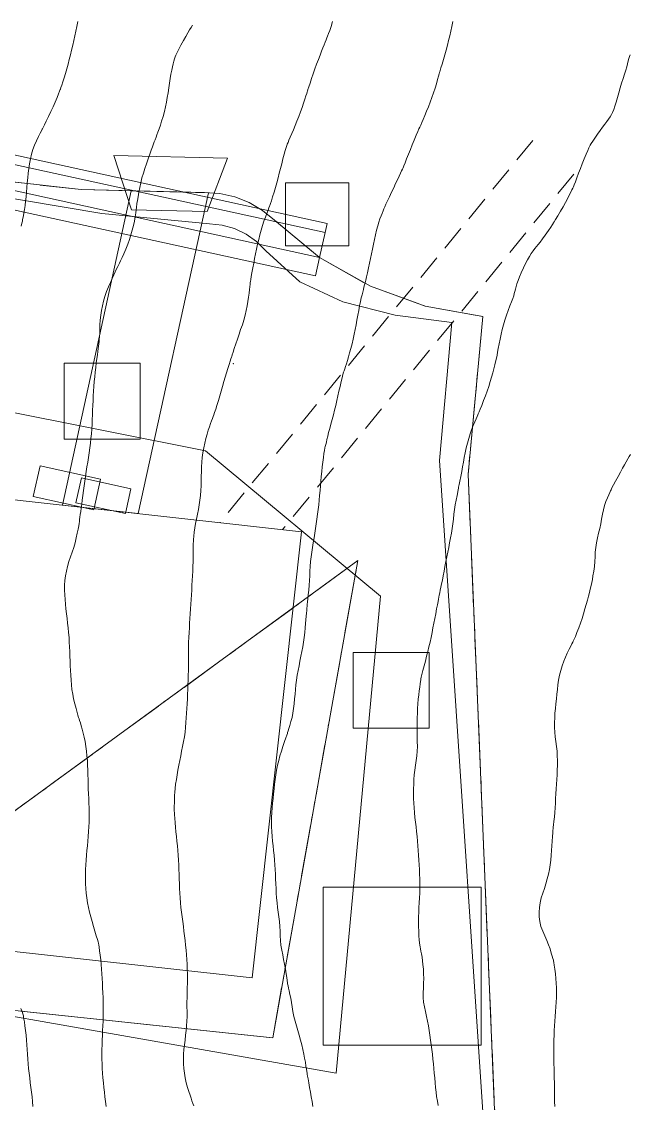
# Model space of a CAD drawing. Extents: x 1161626 to 1162014, y 499896 to 500163.
# Drawn here: x 1161714.6 to 1161810.8, y 499991.9 to 500162.8 of the extents above; entities that cross this region are included whole.
import ezdxf

# ---------------------------------------------------------------- set-up
doc = ezdxf.new("R2010")
doc.units = 0
doc.linetypes.add('DASHED', pattern=[6, 4, -2])
doc.linetypes.add('PHANTOM', pattern=[13, 8, -1, 1, -1, 1, -1])
for name, color, linetype, lineweight in [('C-BLDG-FTPR-N', 6, 'Continuous', 0), ('C-LODS', 30, 'PHANTOM', 0), ('C-PVMT', 8, 'Continuous', 0), ('C-SITE-N', 6, 'Continuous', 0), ('C-STRM-AREA', 150, 'PHANTOM', 0), ('C-SWMG', 92, 'Continuous', 0), ('C-TOPO-MAJR-E', 32, 'DASHED', 0), ('C-TOPO-SPOT', 7, 'Continuous', 0), ('C-TOPO-SURF', 253, 'Continuous', 0), ('C-UTIL', 4, 'DASHED', 0), ('L-PLNT-TREE', 90, 'Continuous', 0), ('V-PROP-BNDY', 7, 'Continuous', 0)]:
    doc.layers.add(name, color=color, linetype=linetype, lineweight=lineweight)

msp = doc.modelspace()

# ---------------------------------------------------------------- linework, layer by layer
at = {"layer": 'C-BLDG-FTPR-N'}
msp.add_lwpolyline([(1161758.84, 500082.18), (1161687.83, 500090.04), (1161680.02, 500019.54), (1161751.03, 500011.67), (1161758.84, 500082.18)], close=True, dxfattribs=at)
at = {"layer": 'C-LODS'}
msp.add_lwpolyline([(1161675.69, 500010.52), (1161754.3, 500002.22), (1161767.74, 500077.61), (1161675.69, 500010.52)], close=True, dxfattribs=at)
at = {"layer": 'C-PVMT'}
for points in [[(1161762.88, 500130.91), (1161686.63, 500147.57), (1161686.31, 500146.11), (1161762.56, 500129.44), (1161762.88, 500130.91)], [(1161761.71, 500125.53), (1161685.45, 500142.2), (1161684.81, 500139.27), (1161761.07, 500122.6), (1161761.71, 500125.53)], [(1161729.16, 500141.63), (1161747.15, 500141.19), (1161743.94, 500132.76), (1161731.95, 500133.06), (1161729.16, 500141.63)], [(1161744.12, 500135.73), (1161731.91, 500136.06), (1161721.05, 500086.36), (1161733.04, 500085.04), (1161744.12, 500135.73)], [(1161726.01, 500085.63), (1161727.07, 500090.51), (1161717.5, 500092.61), (1161716.43, 500087.72), (1161726.01, 500085.63)], [(1161731.85, 500088.96), (1161724.04, 500090.67), (1161723.18, 500086.76), (1161731, 500085.05), (1161731.85, 500088.96)]]:
    msp.add_lwpolyline(points, close=True, dxfattribs=at)
at = {"layer": 'C-SITE-N'}
for points in [[(1161782.6, 500115.26), (1161780.66, 500093.42), (1161789.44, 499961.24), (1161649.5, 499985.7), (1161689.86, 500139.84), (1161708.72, 500135.58), (1161727.27, 500132.49), (1161744.31, 500130.84), (1161746.31, 500130.64), (1161748.26, 500130.1), (1161750.09, 500129.22), (1161751.75, 500128.04), (1161753.19, 500126.58), (1161758.56, 500121.65), (1161765.38, 500118.51), (1161773.63, 500116.39), (1161782.6, 500115.26)], [(1161771.34, 500072), (1161743.67, 500094.95), (1161710.32, 500101.58), (1161688.04, 500102.12), (1161666.52, 500013.79), (1161764.32, 499996.61), (1161771.34, 500072)], [(1161675.69, 500010.52), (1161754.3, 500002.22), (1161767.74, 500077.61), (1161675.69, 500010.52)]]:
    msp.add_lwpolyline(points, close=True, dxfattribs=at)
at = {"layer": 'C-STRM-AREA'}
msp.add_lwpolyline([(1161787.51, 500116.19), (1161785.19, 500091.3), (1161790.8, 499956.42), (1161646.38, 499981.8), (1161685.45, 500142.2), (1161704.59, 500138.4), (1161723.98, 500136.25), (1161743.48, 500135.77), (1161745.92, 500135.63), (1161748.31, 500135.1), (1161750.58, 500134.2), (1161752.69, 500132.95), (1161754.57, 500131.39), (1161761.71, 500125.53), (1161769.74, 500120.97), (1161778.42, 500117.83), (1161787.51, 500116.19)], close=True, dxfattribs=at)
at = {"layer": 'C-SWMG'}
msp.add_lwpolyline([(1161762.27, 500001.04), (1161787.25, 500001.04), (1161787.25, 500026.02), (1161762.27, 500026.02), (1161762.27, 500001.04)], close=True, dxfattribs=at)
at = {"layer": 'C-TOPO-MAJR-E'}
for points in [[(1161714.52, 500130.46), (1161714.62, 500130.92), (1161714.7, 500131.25), (1161714.73, 500131.44), (1161714.79, 500131.72), (1161714.86, 500132.09), (1161714.94, 500132.56), (1161715.04, 500133.12), (1161715.13, 500133.73), (1161715.22, 500134.39), (1161715.29, 500135.09), (1161715.35, 500135.84), (1161715.42, 500136.59), (1161715.48, 500137.33), (1161715.55, 500138.08), (1161715.62, 500138.83), (1161715.71, 500139.58), (1161715.84, 500140.33), (1161715.98, 500141.08), (1161716.15, 500141.82), (1161716.37, 500142.56), (1161716.62, 500143.27), (1161716.92, 500143.97), (1161717.27, 500144.65), (1161717.53, 500145.17), (1161717.72, 500145.55), (1161717.83, 500145.77), (1161717.87, 500145.84), (1161717.99, 500146.08), (1161718.19, 500146.49), (1161718.48, 500147.06), (1161718.85, 500147.81), (1161719.21, 500148.56), (1161719.55, 500149.31), (1161719.88, 500150.06), (1161720.19, 500150.81), (1161720.43, 500151.39), (1161720.6, 500151.8), (1161720.7, 500152.05), (1161720.73, 500152.13), (1161720.81, 500152.35), (1161720.93, 500152.73), (1161721.1, 500153.25), (1161721.32, 500153.92), (1161721.53, 500154.61), (1161721.74, 500155.32), (1161721.94, 500156.05), (1161722.13, 500156.79), (1161722.31, 500157.54), (1161722.49, 500158.29), (1161722.67, 500159.04), (1161722.83, 500159.79), (1161723, 500160.54), (1161723.15, 500161.29), (1161723.31, 500162.03), (1161723.45, 500162.78)], [(1161727.98, 499991.38), (1161727.87, 499992.13), (1161727.77, 499992.88), (1161727.68, 499993.62), (1161727.59, 499994.37), (1161727.51, 499995.12), (1161727.44, 499995.87), (1161727.38, 499996.62), (1161727.34, 499997.37), (1161727.3, 499998.12), (1161727.28, 499998.86), (1161727.27, 499999.61), (1161727.28, 500000.36), (1161727.3, 500001.11), (1161727.33, 500001.86), (1161727.36, 500002.61), (1161727.4, 500003.35), (1161727.44, 500004.1), (1161727.46, 500004.85), (1161727.48, 500005.6), (1161727.49, 500006.35), (1161727.48, 500007.1), (1161727.47, 500007.85), (1161727.46, 500008.59), (1161727.43, 500009.34), (1161727.4, 500010.09), (1161727.36, 500010.84), (1161727.32, 500011.59), (1161727.27, 500012.34), (1161727.23, 500013.08), (1161727.16, 500013.82), (1161727.09, 500014.55), (1161727.01, 500015.27), (1161726.91, 500015.97), (1161726.83, 500016.51), (1161726.78, 500016.89), (1161726.76, 500017.1), (1161726.75, 500017.14), (1161726.69, 500017.36), (1161726.57, 500017.75), (1161726.4, 500018.32), (1161726.17, 500019.07), (1161725.95, 500019.82), (1161725.74, 500020.57), (1161725.53, 500021.32), (1161725.32, 500022.07), (1161725.15, 500022.82), (1161725, 500023.56), (1161724.88, 500024.31), (1161724.79, 500025.06), (1161724.72, 500025.81), (1161724.68, 500026.56), (1161724.67, 500027.31), (1161724.68, 500028.05), (1161724.71, 500028.8), (1161724.74, 500029.55), (1161724.79, 500030.3), (1161724.86, 500031.05), (1161724.92, 500031.8), (1161724.99, 500032.55), (1161725.06, 500033.29), (1161725.13, 500034.04), (1161725.18, 500034.79), (1161725.22, 500035.54), (1161725.25, 500036.29), (1161725.26, 500037.04), (1161725.27, 500037.79), (1161725.25, 500038.53), (1161725.23, 500039.28), (1161725.19, 500040.03), (1161725.16, 500040.78), (1161725.13, 500041.53), (1161725.11, 500042.28), (1161725.09, 500043.02), (1161725.07, 500043.77), (1161725.05, 500044.52), (1161725.02, 500045.27), (1161724.98, 500046.02), (1161724.92, 500046.77), (1161724.84, 500047.52), (1161724.74, 500048.26), (1161724.62, 500049.01), (1161724.48, 500049.71), (1161724.34, 500050.36), (1161724.18, 500050.96), (1161724.02, 500051.51), (1161723.88, 500051.97), (1161723.76, 500052.35), (1161723.66, 500052.63), (1161723.59, 500052.83), (1161723.49, 500053.17), (1161723.35, 500053.64), (1161723.19, 500054.25), (1161722.98, 500055), (1161722.81, 500055.75), (1161722.67, 500056.5), (1161722.55, 500057.25), (1161722.47, 500057.99), (1161722.4, 500058.74), (1161722.35, 500059.49), (1161722.31, 500060.24), (1161722.28, 500060.99), (1161722.25, 500061.74), (1161722.23, 500062.49), (1161722.2, 500063.23), (1161722.17, 500063.98), (1161722.13, 500064.73), (1161722.08, 500065.48), (1161722.01, 500066.23), (1161721.94, 500066.98), (1161721.86, 500067.72), (1161721.78, 500068.47), (1161721.69, 500069.22), (1161721.6, 500069.97), (1161721.52, 500070.72), (1161721.46, 500071.47), (1161721.4, 500072.22), (1161721.36, 500072.96), (1161721.37, 500073.71), (1161721.42, 500074.46), (1161721.53, 500075.21), (1161721.68, 500075.96), (1161721.86, 500076.71), (1161722.07, 500077.45), (1161722.31, 500078.2), (1161722.58, 500078.95), (1161722.83, 500079.7), (1161723.04, 500080.45), (1161723.23, 500081.2), (1161723.39, 500081.95), (1161723.52, 500082.58), (1161723.62, 500083.09), (1161723.68, 500083.49), (1161723.72, 500083.77), (1161723.76, 500084.1), (1161723.81, 500084.47), (1161723.87, 500084.89), (1161723.93, 500085.36), (1161724.01, 500085.9), (1161724.09, 500086.51), (1161724.17, 500087.19), (1161724.26, 500087.93), (1161724.36, 500088.68), (1161724.46, 500089.43), (1161724.56, 500090.18), (1161724.68, 500090.93), (1161724.79, 500091.68), (1161724.91, 500092.42), (1161725.03, 500093.17), (1161725.15, 500093.92), (1161725.27, 500094.67), (1161725.37, 500095.42), (1161725.46, 500096.17), (1161725.55, 500096.92), (1161725.62, 500097.66), (1161725.67, 500098.41), (1161725.72, 500099.16), (1161725.75, 500099.91), (1161725.79, 500100.66), (1161725.82, 500101.41), (1161725.85, 500102.15), (1161725.88, 500102.9), (1161725.92, 500103.65), (1161725.96, 500104.4), (1161726.01, 500105.15), (1161726.07, 500105.9), (1161726.14, 500106.65), (1161726.22, 500107.39), (1161726.31, 500108.14), (1161726.4, 500108.89), (1161726.49, 500109.56), (1161726.56, 500110.15), (1161726.63, 500110.67), (1161726.68, 500111.11), (1161726.73, 500111.51), (1161726.78, 500111.89), (1161726.83, 500112.23), (1161726.87, 500112.54), (1161726.91, 500112.96), (1161726.94, 500113.49), (1161726.96, 500114.13), (1161726.97, 500114.88), (1161727.02, 500115.63), (1161727.1, 500116.38), (1161727.21, 500117.12), (1161727.35, 500117.87), (1161727.53, 500118.62), (1161727.76, 500119.37), (1161728.03, 500120.12), (1161728.34, 500120.87), (1161728.64, 500121.56), (1161728.91, 500122.19), (1161729.17, 500122.76), (1161729.4, 500123.27), (1161729.61, 500123.72), (1161729.79, 500124.09), (1161729.94, 500124.4), (1161730.06, 500124.63), (1161730.24, 500124.99), (1161730.46, 500125.49), (1161730.74, 500126.11), (1161731.07, 500126.85), (1161731.37, 500127.6), (1161731.64, 500128.35), (1161731.88, 500129.1), (1161732.09, 500129.85), (1161732.27, 500130.57), (1161732.42, 500131.26), (1161732.54, 500131.92), (1161732.62, 500132.55), (1161732.69, 500133.05), (1161732.74, 500133.43), (1161732.77, 500133.67), (1161732.79, 500133.79), (1161732.83, 500134.06), (1161732.9, 500134.5), (1161732.99, 500135.09), (1161733.11, 500135.84), (1161733.26, 500136.59), (1161733.43, 500137.33), (1161733.62, 500138.08), (1161733.84, 500138.83), (1161734.07, 500139.58), (1161734.31, 500140.33), (1161734.57, 500141.08), (1161734.84, 500141.82), (1161735.07, 500142.47), (1161735.27, 500143.01), (1161735.43, 500143.45), (1161735.56, 500143.78), (1161735.69, 500144.13), (1161735.84, 500144.51), (1161735.99, 500144.9), (1161736.15, 500145.32), (1161736.33, 500145.82), (1161736.52, 500146.4), (1161736.73, 500147.06), (1161736.96, 500147.81), (1161737.17, 500148.56), (1161737.34, 500149.31), (1161737.5, 500150.06), (1161737.62, 500150.81), (1161737.75, 500151.55), (1161737.87, 500152.3), (1161737.98, 500153.05), (1161738.09, 500153.8), (1161738.2, 500154.48), (1161738.32, 500155.09), (1161738.43, 500155.63), (1161738.56, 500156.1), (1161738.67, 500156.52), (1161738.78, 500156.89), (1161738.89, 500157.22), (1161738.98, 500157.5), (1161739.16, 500157.89), (1161739.42, 500158.41), (1161739.76, 500159.04), (1161740.17, 500159.79), (1161740.54, 500160.44), (1161740.87, 500161.01), (1161741.15, 500161.48), (1161741.38, 500161.86), (1161741.62, 500162.24)], [(1161741.8, 499991.48), (1161741.66, 499991.85), (1161741.52, 499992.24), (1161741.38, 499992.65), (1161741.22, 499993.13), (1161741.04, 499993.71), (1161740.84, 499994.37), (1161740.63, 499995.12), (1161740.45, 499995.87), (1161740.32, 499996.62), (1161740.23, 499997.37), (1161740.19, 499998.12), (1161740.17, 499998.86), (1161740.2, 499999.61), (1161740.25, 500000.36), (1161740.34, 500001.11), (1161740.43, 500001.86), (1161740.51, 500002.61), (1161740.59, 500003.35), (1161740.66, 500004.1), (1161740.71, 500004.85), (1161740.74, 500005.6), (1161740.75, 500006.35), (1161740.73, 500007.1), (1161740.73, 500007.85), (1161740.74, 500008.59), (1161740.75, 500009.34), (1161740.78, 500010.09), (1161740.79, 500010.84), (1161740.79, 500011.59), (1161740.79, 500012.34), (1161740.77, 500013.08), (1161740.75, 500013.83), (1161740.71, 500014.58), (1161740.65, 500015.33), (1161740.58, 500016.08), (1161740.51, 500016.83), (1161740.43, 500017.58), (1161740.35, 500018.32), (1161740.26, 500019.07), (1161740.16, 500019.82), (1161740.07, 500020.57), (1161739.97, 500021.32), (1161739.86, 500022.07), (1161739.77, 500022.82), (1161739.7, 500023.56), (1161739.64, 500024.31), (1161739.6, 500025.06), (1161739.57, 500025.81), (1161739.54, 500026.56), (1161739.51, 500027.31), (1161739.5, 500028.05), (1161739.47, 500028.8), (1161739.43, 500029.55), (1161739.39, 500030.3), (1161739.33, 500031.05), (1161739.27, 500031.8), (1161739.21, 500032.55), (1161739.13, 500033.29), (1161739.05, 500034.04), (1161738.98, 500034.78), (1161738.91, 500035.5), (1161738.86, 500036.2), (1161738.81, 500036.9), (1161738.77, 500037.43), (1161738.75, 500037.8), (1161738.73, 500038.02), (1161738.73, 500038.07), (1161738.73, 500038.19), (1161738.73, 500038.37), (1161738.73, 500038.62), (1161738.73, 500038.92), (1161738.74, 500039.26), (1161738.74, 500039.64), (1161738.75, 500040.05), (1161738.76, 500040.49), (1161738.79, 500041.01), (1161738.85, 500041.6), (1161738.94, 500042.28), (1161739.06, 500043.02), (1161739.18, 500043.77), (1161739.31, 500044.52), (1161739.45, 500045.27), (1161739.59, 500046.02), (1161739.74, 500046.77), (1161739.89, 500047.52), (1161740.04, 500048.26), (1161740.2, 500049.01), (1161740.33, 500049.76), (1161740.44, 500050.51), (1161740.52, 500051.26), (1161740.57, 500052.01), (1161740.62, 500052.75), (1161740.67, 500053.5), (1161740.71, 500054.25), (1161740.75, 500055), (1161740.79, 500055.75), (1161740.82, 500056.5), (1161740.86, 500057.25), (1161740.89, 500057.99), (1161740.92, 500058.74), (1161740.94, 500059.49), (1161740.95, 500060.24), (1161740.95, 500060.99), (1161740.95, 500061.74), (1161740.96, 500062.49), (1161740.96, 500063.23), (1161740.97, 500063.98), (1161740.99, 500064.73), (1161741.02, 500065.48), (1161741.06, 500066.23), (1161741.11, 500066.98), (1161741.15, 500067.72), (1161741.21, 500068.47), (1161741.26, 500069.22), (1161741.31, 500069.97), (1161741.36, 500070.72), (1161741.41, 500071.47), (1161741.44, 500072.22), (1161741.48, 500072.96), (1161741.52, 500073.71), (1161741.56, 500074.46), (1161741.6, 500075.21), (1161741.64, 500075.96), (1161741.67, 500076.71), (1161741.69, 500077.45), (1161741.7, 500078.2), (1161741.69, 500078.95), (1161741.7, 500079.54), (1161741.7, 500079.97), (1161741.71, 500080.24), (1161741.72, 500080.36), (1161741.74, 500080.6), (1161741.78, 500080.97), (1161741.83, 500081.48), (1161741.89, 500082.12), (1161741.98, 500082.78), (1161742.09, 500083.47), (1161742.23, 500084.19), (1161742.39, 500084.94), (1161742.53, 500085.69), (1161742.65, 500086.44), (1161742.76, 500087.19), (1161742.85, 500087.93), (1161742.92, 500088.68), (1161742.96, 500089.43), (1161742.99, 500090.18), (1161743, 500090.93), (1161743.02, 500091.68), (1161743.05, 500092.42), (1161743.1, 500093.17), (1161743.16, 500093.92), (1161743.26, 500094.67), (1161743.38, 500095.42), (1161743.54, 500096.17), (1161743.73, 500096.92), (1161743.91, 500097.6), (1161744.1, 500098.22), (1161744.28, 500098.78), (1161744.46, 500099.28), (1161744.62, 500099.72), (1161744.75, 500100.09), (1161744.87, 500100.4), (1161744.96, 500100.66), (1161745.1, 500101.03), (1161745.27, 500101.53), (1161745.47, 500102.15), (1161745.71, 500102.9), (1161745.94, 500103.65), (1161746.16, 500104.4), (1161746.37, 500105.15), (1161746.57, 500105.9), (1161746.77, 500106.62), (1161746.98, 500107.31), (1161747.19, 500107.98), (1161747.4, 500108.62), (1161747.57, 500109.12), (1161747.69, 500109.5), (1161747.77, 500109.74), (1161747.8, 500109.85), (1161747.89, 500110.12), (1161748.02, 500110.55), (1161748.21, 500111.14), (1161748.46, 500111.89), (1161748.7, 500112.63), (1161748.96, 500113.38), (1161749.22, 500114.13), (1161749.49, 500114.88), (1161749.72, 500115.63), (1161749.93, 500116.38), (1161750.09, 500117.12), (1161750.23, 500117.87), (1161750.35, 500118.58), (1161750.45, 500119.24), (1161750.54, 500119.86), (1161750.61, 500120.43), (1161750.67, 500120.9), (1161750.71, 500121.28), (1161750.75, 500121.55), (1161750.77, 500121.73), (1161750.82, 500122.05), (1161750.9, 500122.51), (1161751.01, 500123.11), (1161751.14, 500123.86), (1161751.28, 500124.61), (1161751.43, 500125.36), (1161751.57, 500126.11), (1161751.72, 500126.85), (1161751.89, 500127.6), (1161752.07, 500128.35), (1161752.26, 500129.1), (1161752.47, 500129.85), (1161752.68, 500130.56), (1161752.9, 500131.24), (1161753.13, 500131.88), (1161753.36, 500132.48), (1161753.55, 500132.97), (1161753.69, 500133.34), (1161753.79, 500133.6), (1161753.84, 500133.75), (1161753.94, 500134.04), (1161754.09, 500134.49), (1161754.28, 500135.09), (1161754.52, 500135.84), (1161754.75, 500136.59), (1161754.96, 500137.33), (1161755.15, 500138.08), (1161755.33, 500138.83), (1161755.52, 500139.58), (1161755.71, 500140.33), (1161755.9, 500141.08), (1161756.11, 500141.82), (1161756.27, 500142.43), (1161756.41, 500142.9), (1161756.52, 500143.22), (1161756.59, 500143.41), (1161756.71, 500143.69), (1161756.86, 500144.06), (1161757.06, 500144.53), (1161757.29, 500145.09), (1161757.55, 500145.7), (1161757.82, 500146.36), (1161758.1, 500147.06), (1161758.41, 500147.81), (1161758.69, 500148.54), (1161758.94, 500149.23), (1161759.18, 500149.91), (1161759.38, 500150.55), (1161759.55, 500151.06), (1161759.67, 500151.44), (1161759.74, 500151.68), (1161759.78, 500151.78), (1161759.86, 500152.04), (1161760, 500152.47), (1161760.19, 500153.05), (1161760.43, 500153.8), (1161760.69, 500154.55), (1161760.95, 500155.3), (1161761.23, 500156.05), (1161761.51, 500156.79), (1161761.77, 500157.47), (1161762.01, 500158.09), (1161762.22, 500158.63), (1161762.41, 500159.11), (1161762.58, 500159.53), (1161762.73, 500159.9), (1161762.86, 500160.23), (1161762.97, 500160.5), (1161763.12, 500160.89), (1161763.3, 500161.4), (1161763.51, 500162.03), (1161763.76, 500162.78)], [(1161760.64, 499991.38), (1161760.51, 499992.13), (1161760.38, 499992.88), (1161760.24, 499993.62), (1161760.11, 499994.37), (1161759.98, 499995.12), (1161759.88, 499995.72), (1161759.8, 499996.17), (1161759.75, 499996.47), (1161759.73, 499996.63), (1161759.69, 499996.89), (1161759.63, 499997.27), (1161759.55, 499997.75), (1161759.45, 499998.35), (1161759.34, 499998.98), (1161759.21, 499999.65), (1161759.06, 500000.36), (1161758.89, 500001.11), (1161758.7, 500001.86), (1161758.49, 500002.61), (1161758.27, 500003.35), (1161758.03, 500004.1), (1161757.82, 500004.85), (1161757.64, 500005.6), (1161757.49, 500006.35), (1161757.38, 500007.1), (1161757.26, 500007.8), (1161757.14, 500008.45), (1161757.02, 500009.05), (1161756.89, 500009.61), (1161756.79, 500010.07), (1161756.71, 500010.45), (1161756.65, 500010.73), (1161756.62, 500010.92), (1161756.57, 500011.26), (1161756.5, 500011.73), (1161756.4, 500012.34), (1161756.29, 500013.08), (1161756.16, 500013.83), (1161756.02, 500014.58), (1161755.87, 500015.33), (1161755.71, 500016.08), (1161755.59, 500016.83), (1161755.51, 500017.58), (1161755.46, 500018.32), (1161755.45, 500019.07), (1161755.42, 500019.82), (1161755.36, 500020.57), (1161755.27, 500021.32), (1161755.16, 500022.07), (1161755.06, 500022.82), (1161754.98, 500023.56), (1161754.91, 500024.31), (1161754.86, 500025.06), (1161754.82, 500025.81), (1161754.78, 500026.56), (1161754.74, 500027.31), (1161754.72, 500028.05), (1161754.68, 500028.8), (1161754.63, 500029.55), (1161754.57, 500030.3), (1161754.51, 500031.05), (1161754.43, 500031.8), (1161754.36, 500032.55), (1161754.28, 500033.29), (1161754.2, 500034.04), (1161754.15, 500034.79), (1161754.12, 500035.54), (1161754.11, 500036.29), (1161754.12, 500037.04), (1161754.16, 500037.79), (1161754.2, 500038.53), (1161754.27, 500039.28), (1161754.35, 500040.03), (1161754.43, 500040.78), (1161754.51, 500041.53), (1161754.59, 500042.28), (1161754.68, 500043.02), (1161754.78, 500043.77), (1161754.91, 500044.52), (1161755.07, 500045.27), (1161755.24, 500046.02), (1161755.44, 500046.77), (1161755.66, 500047.52), (1161755.91, 500048.26), (1161756.17, 500049.01), (1161756.37, 500049.61), (1161756.52, 500050.04), (1161756.61, 500050.32), (1161756.65, 500050.45), (1161756.72, 500050.7), (1161756.84, 500051.08), (1161756.99, 500051.57), (1161757.18, 500052.2), (1161757.34, 500052.85), (1161757.48, 500053.53), (1161757.59, 500054.25), (1161757.67, 500055), (1161757.75, 500055.75), (1161757.83, 500056.5), (1161757.9, 500057.25), (1161757.97, 500057.99), (1161758.06, 500058.74), (1161758.17, 500059.49), (1161758.3, 500060.24), (1161758.45, 500060.99), (1161758.59, 500061.74), (1161758.74, 500062.49), (1161758.88, 500063.23), (1161759.03, 500063.98), (1161759.15, 500064.73), (1161759.26, 500065.48), (1161759.35, 500066.23), (1161759.42, 500066.98), (1161759.49, 500067.66), (1161759.54, 500068.28), (1161759.59, 500068.83), (1161759.63, 500069.31), (1161759.67, 500069.74), (1161759.7, 500070.12), (1161759.73, 500070.44), (1161759.76, 500070.7), (1161759.79, 500071.08), (1161759.84, 500071.59), (1161759.91, 500072.22), (1161759.99, 500072.96), (1161760.06, 500073.71), (1161760.11, 500074.46), (1161760.14, 500075.21), (1161760.17, 500075.96), (1161760.21, 500076.71), (1161760.28, 500077.45), (1161760.37, 500078.2), (1161760.49, 500078.95), (1161760.6, 500079.7), (1161760.71, 500080.45), (1161760.83, 500081.2), (1161760.94, 500081.95), (1161761.05, 500082.69), (1161761.16, 500083.44), (1161761.27, 500084.19), (1161761.38, 500084.94), (1161761.48, 500085.69), (1161761.56, 500086.44), (1161761.64, 500087.19), (1161761.71, 500087.93), (1161761.77, 500088.68), (1161761.84, 500089.43), (1161761.9, 500090.18), (1161761.96, 500090.93), (1161762.03, 500091.68), (1161762.11, 500092.42), (1161762.2, 500093.17), (1161762.3, 500093.92), (1161762.39, 500094.54), (1161762.47, 500095.04), (1161762.54, 500095.41), (1161762.6, 500095.65), (1161762.68, 500095.96), (1161762.77, 500096.33), (1161762.87, 500096.77), (1161762.99, 500097.28), (1161763.13, 500097.84), (1161763.3, 500098.47), (1161763.48, 500099.16), (1161763.69, 500099.91), (1161763.89, 500100.66), (1161764.08, 500101.41), (1161764.26, 500102.15), (1161764.43, 500102.9), (1161764.6, 500103.65), (1161764.77, 500104.4), (1161764.94, 500105.15), (1161765.12, 500105.9), (1161765.28, 500106.52), (1161765.4, 500107.01), (1161765.5, 500107.37), (1161765.58, 500107.61), (1161765.67, 500107.92), (1161765.79, 500108.29), (1161765.93, 500108.73), (1161766.09, 500109.25), (1161766.26, 500109.82), (1161766.44, 500110.45), (1161766.63, 500111.14), (1161766.84, 500111.89), (1161767.02, 500112.63), (1161767.19, 500113.38), (1161767.33, 500114.13), (1161767.46, 500114.88), (1161767.6, 500115.63), (1161767.74, 500116.38), (1161767.88, 500117.12), (1161768.03, 500117.87), (1161768.17, 500118.54), (1161768.3, 500119.13), (1161768.42, 500119.63), (1161768.52, 500120.06), (1161768.62, 500120.46), (1161768.71, 500120.84), (1161768.8, 500121.18), (1161768.89, 500121.51), (1161768.99, 500121.93), (1161769.12, 500122.47), (1161769.27, 500123.11), (1161769.45, 500123.86), (1161769.61, 500124.61), (1161769.77, 500125.36), (1161769.91, 500126.11), (1161770.05, 500126.85), (1161770.2, 500127.6), (1161770.36, 500128.35), (1161770.53, 500129.1), (1161770.71, 500129.85), (1161770.89, 500130.52), (1161771.07, 500131.12), (1161771.25, 500131.64), (1161771.42, 500132.08), (1161771.58, 500132.49), (1161771.73, 500132.86), (1161771.87, 500133.2), (1161772, 500133.51), (1161772.19, 500133.92), (1161772.43, 500134.45), (1161772.73, 500135.09), (1161773.08, 500135.84), (1161773.42, 500136.54), (1161773.73, 500137.19), (1161774.01, 500137.8), (1161774.27, 500138.36), (1161774.49, 500138.83), (1161774.67, 500139.21), (1161774.8, 500139.49), (1161774.9, 500139.67), (1161775.04, 500140), (1161775.23, 500140.47), (1161775.46, 500141.08), (1161775.75, 500141.82), (1161776.05, 500142.57), (1161776.35, 500143.32), (1161776.66, 500144.07), (1161776.98, 500144.82), (1161777.23, 500145.41), (1161777.41, 500145.83), (1161777.53, 500146.1), (1161777.58, 500146.2), (1161777.69, 500146.44), (1161777.85, 500146.82), (1161778.07, 500147.33), (1161778.34, 500147.97), (1161778.62, 500148.64), (1161778.9, 500149.34), (1161779.18, 500150.06), (1161779.47, 500150.81), (1161779.73, 500151.54), (1161779.97, 500152.26), (1161780.18, 500152.96), (1161780.37, 500153.65), (1161780.52, 500154.18), (1161780.62, 500154.55), (1161780.68, 500154.77), (1161780.69, 500154.83), (1161780.76, 500155.06), (1161780.88, 500155.47), (1161781.06, 500156.05), (1161781.29, 500156.79), (1161781.51, 500157.54), (1161781.72, 500158.29), (1161781.92, 500159.04), (1161782.11, 500159.79), (1161782.29, 500160.54), (1161782.45, 500161.29), (1161782.6, 500162.03), (1161782.75, 500162.78)], [(1161780.46, 499991.54), (1161780.33, 499992.22), (1161780.21, 499992.92), (1161780.12, 499993.64), (1161780.04, 499994.37), (1161779.97, 499995.12), (1161779.9, 499995.87), (1161779.83, 499996.62), (1161779.76, 499997.37), (1161779.69, 499998.12), (1161779.61, 499998.86), (1161779.53, 499999.61), (1161779.44, 500000.36), (1161779.35, 500001.11), (1161779.25, 500001.86), (1161779.15, 500002.61), (1161779.04, 500003.35), (1161778.92, 500004.1), (1161778.78, 500004.85), (1161778.63, 500005.6), (1161778.46, 500006.35), (1161778.27, 500007.1), (1161778.14, 500007.85), (1161778.07, 500008.59), (1161778.07, 500009.34), (1161778.12, 500010.09), (1161778.15, 500010.84), (1161778.16, 500011.59), (1161778.14, 500012.34), (1161778.11, 500013.08), (1161778.05, 500013.77), (1161777.99, 500014.4), (1161777.9, 500014.96), (1161777.81, 500015.47), (1161777.72, 500015.91), (1161777.65, 500016.28), (1161777.58, 500016.59), (1161777.53, 500016.84), (1161777.49, 500017.21), (1161777.44, 500017.7), (1161777.4, 500018.32), (1161777.37, 500019.07), (1161777.35, 500019.82), (1161777.34, 500020.57), (1161777.35, 500021.32), (1161777.38, 500022.07), (1161777.41, 500022.82), (1161777.45, 500023.56), (1161777.49, 500024.31), (1161777.53, 500025.06), (1161777.56, 500025.81), (1161777.56, 500026.56), (1161777.55, 500027.31), (1161777.52, 500028.05), (1161777.48, 500028.8), (1161777.44, 500029.55), (1161777.4, 500030.3), (1161777.35, 500031.05), (1161777.3, 500031.8), (1161777.24, 500032.55), (1161777.18, 500033.29), (1161777.12, 500034.04), (1161777.05, 500034.79), (1161776.97, 500035.54), (1161776.88, 500036.29), (1161776.78, 500037.04), (1161776.7, 500037.79), (1161776.63, 500038.53), (1161776.59, 500039.28), (1161776.57, 500040.03), (1161776.56, 500040.78), (1161776.57, 500041.53), (1161776.58, 500042.28), (1161776.61, 500043.02), (1161776.67, 500043.77), (1161776.75, 500044.52), (1161776.86, 500045.27), (1161776.99, 500046.02), (1161777.08, 500046.77), (1161777.14, 500047.52), (1161777.16, 500048.26), (1161777.14, 500049.01), (1161777.13, 500049.76), (1161777.12, 500050.51), (1161777.12, 500051.26), (1161777.12, 500052.01), (1161777.13, 500052.75), (1161777.16, 500053.5), (1161777.2, 500054.25), (1161777.25, 500055), (1161777.31, 500055.71), (1161777.38, 500056.39), (1161777.45, 500057.03), (1161777.54, 500057.64), (1161777.6, 500058.13), (1161777.66, 500058.51), (1161777.69, 500058.76), (1161777.71, 500058.91), (1161777.78, 500059.2), (1161777.89, 500059.64), (1161778.04, 500060.24), (1161778.24, 500060.99), (1161778.43, 500061.74), (1161778.62, 500062.49), (1161778.81, 500063.23), (1161778.99, 500063.98), (1161779.16, 500064.73), (1161779.33, 500065.48), (1161779.48, 500066.23), (1161779.63, 500066.98), (1161779.78, 500067.72), (1161779.92, 500068.47), (1161780.07, 500069.22), (1161780.21, 500069.97), (1161780.33, 500070.61), (1161780.43, 500071.13), (1161780.51, 500071.54), (1161780.57, 500071.84), (1161780.63, 500072.18), (1161780.71, 500072.55), (1161780.79, 500072.96), (1161780.88, 500073.41), (1161780.99, 500073.94), (1161781.11, 500074.54), (1161781.24, 500075.21), (1161781.39, 500075.96), (1161781.53, 500076.71), (1161781.68, 500077.45), (1161781.83, 500078.2), (1161781.98, 500078.95), (1161782.12, 500079.7), (1161782.26, 500080.45), (1161782.4, 500081.2), (1161782.54, 500081.95), (1161782.67, 500082.69), (1161782.77, 500083.44), (1161782.87, 500084.19), (1161782.95, 500084.94), (1161783.04, 500085.69), (1161783.15, 500086.43), (1161783.28, 500087.17), (1161783.43, 500087.91), (1161783.54, 500088.47), (1161783.61, 500088.84), (1161783.65, 500089.03), (1161783.65, 500089.04), (1161783.69, 500089.24), (1161783.77, 500089.62), (1161783.88, 500090.18), (1161784.03, 500090.93), (1161784.17, 500091.68), (1161784.31, 500092.42), (1161784.45, 500093.17), (1161784.58, 500093.92), (1161784.73, 500094.67), (1161784.9, 500095.42), (1161785.08, 500096.17), (1161785.28, 500096.92), (1161785.49, 500097.63), (1161785.73, 500098.3), (1161785.98, 500098.94), (1161786.24, 500099.54), (1161786.46, 500100.03), (1161786.62, 500100.41), (1161786.73, 500100.67), (1161786.79, 500100.81), (1161786.91, 500101.11), (1161787.09, 500101.56), (1161787.33, 500102.15), (1161787.63, 500102.9), (1161787.92, 500103.65), (1161788.19, 500104.4), (1161788.45, 500105.15), (1161788.69, 500105.9), (1161788.9, 500106.61), (1161789.1, 500107.29), (1161789.27, 500107.93), (1161789.42, 500108.54), (1161789.53, 500109.03), (1161789.62, 500109.4), (1161789.68, 500109.66), (1161789.71, 500109.8), (1161789.77, 500110.09), (1161789.85, 500110.54), (1161789.95, 500111.14), (1161790.08, 500111.89), (1161790.23, 500112.63), (1161790.39, 500113.38), (1161790.57, 500114.13), (1161790.77, 500114.88), (1161790.99, 500115.63), (1161791.24, 500116.38), (1161791.51, 500117.12), (1161791.8, 500117.87), (1161792.05, 500118.51), (1161792.24, 500119.05), (1161792.39, 500119.48), (1161792.49, 500119.8), (1161792.59, 500120.15), (1161792.69, 500120.52), (1161792.8, 500120.92), (1161792.91, 500121.35), (1161793.08, 500121.86), (1161793.31, 500122.44), (1161793.59, 500123.11), (1161793.93, 500123.86), (1161794.26, 500124.54), (1161794.58, 500125.14), (1161794.89, 500125.68), (1161795.18, 500126.14), (1161795.47, 500126.56), (1161795.74, 500126.93), (1161796.01, 500127.26), (1161796.26, 500127.55), (1161796.57, 500127.94), (1161796.95, 500128.45), (1161797.38, 500129.06), (1161797.88, 500129.79), (1161798.25, 500130.33), (1161798.51, 500130.71), (1161798.64, 500130.91), (1161798.66, 500130.93), (1161798.78, 500131.14), (1161799.01, 500131.53), (1161799.35, 500132.09), (1161799.79, 500132.84), (1161800.19, 500133.54), (1161800.56, 500134.19), (1161800.89, 500134.79), (1161801.18, 500135.34), (1161801.42, 500135.81), (1161801.61, 500136.18), (1161801.74, 500136.47), (1161801.83, 500136.66), (1161801.97, 500137), (1161802.15, 500137.47), (1161802.38, 500138.08), (1161802.66, 500138.83), (1161802.95, 500139.58), (1161803.24, 500140.33), (1161803.54, 500141.08), (1161803.84, 500141.82), (1161804.09, 500142.42), (1161804.28, 500142.85), (1161804.42, 500143.14), (1161804.49, 500143.26), (1161804.65, 500143.51), (1161804.9, 500143.89), (1161805.24, 500144.39), (1161805.66, 500145.01), (1161806.05, 500145.58), (1161806.43, 500146.1), (1161806.78, 500146.57), (1161807.11, 500146.99), (1161807.4, 500147.39), (1161807.65, 500147.76), (1161807.86, 500148.12), (1161808.04, 500148.44), (1161808.21, 500148.88), (1161808.4, 500149.41), (1161808.59, 500150.06), (1161808.79, 500150.81), (1161809, 500151.55), (1161809.22, 500152.3), (1161809.45, 500153.05), (1161809.69, 500153.8), (1161809.91, 500154.48), (1161810.1, 500155.1), (1161810.26, 500155.65), (1161810.39, 500156.14), (1161810.51, 500156.57), (1161810.62, 500156.94), (1161810.72, 500157.26), (1161810.8, 500157.52)], [(1161798.88, 499991.38), (1161798.87, 499992.13), (1161798.86, 499992.88), (1161798.84, 499993.62), (1161798.83, 499994.37), (1161798.82, 499995.12), (1161798.8, 499995.87), (1161798.79, 499996.62), (1161798.77, 499997.37), (1161798.76, 499998.12), (1161798.75, 499998.86), (1161798.75, 499999.61), (1161798.74, 500000.36), (1161798.75, 500001.11), (1161798.76, 500001.86), (1161798.78, 500002.61), (1161798.81, 500003.35), (1161798.85, 500004.1), (1161798.9, 500004.85), (1161798.95, 500005.6), (1161799.01, 500006.35), (1161799.07, 500007.1), (1161799.12, 500007.85), (1161799.14, 500008.59), (1161799.15, 500009.34), (1161799.14, 500010.09), (1161799.11, 500010.84), (1161799.06, 500011.59), (1161798.98, 500012.34), (1161798.89, 500013.08), (1161798.81, 500013.67), (1161798.74, 500014.1), (1161798.7, 500014.37), (1161798.67, 500014.48), (1161798.59, 500014.73), (1161798.48, 500015.1), (1161798.34, 500015.61), (1161798.15, 500016.25), (1161797.92, 500016.91), (1161797.65, 500017.6), (1161797.33, 500018.32), (1161796.98, 500019.07), (1161796.71, 500019.82), (1161796.52, 500020.57), (1161796.42, 500021.32), (1161796.41, 500022.07), (1161796.46, 500022.82), (1161796.58, 500023.56), (1161796.76, 500024.31), (1161797.01, 500025.06), (1161797.25, 500025.81), (1161797.47, 500026.56), (1161797.68, 500027.31), (1161797.88, 500028.05), (1161798.04, 500028.8), (1161798.17, 500029.55), (1161798.26, 500030.3), (1161798.31, 500031.05), (1161798.36, 500031.8), (1161798.41, 500032.55), (1161798.47, 500033.29), (1161798.52, 500034.04), (1161798.56, 500034.62), (1161798.59, 500035.02), (1161798.61, 500035.24), (1161798.61, 500035.29), (1161798.63, 500035.5), (1161798.68, 500035.88), (1161798.74, 500036.41), (1161798.82, 500037.11), (1161798.89, 500037.82), (1161798.94, 500038.55), (1161798.99, 500039.28), (1161799.02, 500040.03), (1161799.06, 500040.78), (1161799.1, 500041.53), (1161799.15, 500042.28), (1161799.21, 500043.02), (1161799.25, 500043.77), (1161799.28, 500044.52), (1161799.3, 500045.27), (1161799.31, 500046.02), (1161799.29, 500046.77), (1161799.24, 500047.52), (1161799.16, 500048.26), (1161799.05, 500049.01), (1161798.96, 500049.76), (1161798.9, 500050.51), (1161798.87, 500051.26), (1161798.87, 500052.01), (1161798.88, 500052.75), (1161798.92, 500053.5), (1161798.98, 500054.25), (1161799.07, 500055), (1161799.15, 500055.75), (1161799.22, 500056.5), (1161799.3, 500057.25), (1161799.37, 500057.99), (1161799.48, 500058.74), (1161799.64, 500059.49), (1161799.83, 500060.24), (1161800.06, 500060.99), (1161800.31, 500061.7), (1161800.58, 500062.37), (1161800.86, 500063.01), (1161801.16, 500063.6), (1161801.41, 500064.09), (1161801.6, 500064.46), (1161801.73, 500064.73), (1161801.81, 500064.88), (1161801.95, 500065.18), (1161802.14, 500065.63), (1161802.39, 500066.23), (1161802.69, 500066.98), (1161802.97, 500067.72), (1161803.22, 500068.47), (1161803.45, 500069.22), (1161803.66, 500069.97), (1161803.86, 500070.68), (1161804.04, 500071.36), (1161804.21, 500072), (1161804.37, 500072.6), (1161804.5, 500073.09), (1161804.59, 500073.46), (1161804.66, 500073.72), (1161804.7, 500073.87), (1161804.76, 500074.16), (1161804.83, 500074.61), (1161804.93, 500075.21), (1161805.05, 500075.96), (1161805.15, 500076.71), (1161805.22, 500077.45), (1161805.27, 500078.2), (1161805.3, 500078.95), (1161805.37, 500079.7), (1161805.48, 500080.45), (1161805.63, 500081.2), (1161805.82, 500081.95), (1161806, 500082.69), (1161806.16, 500083.44), (1161806.3, 500084.19), (1161806.42, 500084.94), (1161806.58, 500085.65), (1161806.77, 500086.31), (1161806.98, 500086.94), (1161807.23, 500087.52), (1161807.43, 500088), (1161807.59, 500088.38), (1161807.71, 500088.65), (1161807.78, 500088.81), (1161807.93, 500089.12), (1161808.17, 500089.58), (1161808.5, 500090.18), (1161808.91, 500090.93), (1161809.28, 500091.61), (1161809.62, 500092.22), (1161809.92, 500092.77), (1161810.19, 500093.25), (1161810.43, 500093.68), (1161810.65, 500094.06), (1161810.84, 500094.38)], [(1161716.36, 499991.38), (1161716.31, 499992.13), (1161716.24, 499992.88), (1161716.15, 499993.62), (1161716.06, 499994.37), (1161715.96, 499995.12), (1161715.86, 499995.87), (1161715.77, 499996.62), (1161715.69, 499997.37), (1161715.62, 499998.12), (1161715.55, 499998.86), (1161715.5, 499999.61), (1161715.45, 500000.36), (1161715.42, 500001.11), (1161715.36, 500001.86), (1161715.3, 500002.61), (1161715.22, 500003.35), (1161715.12, 500004.1), (1161715.04, 500004.71), (1161714.96, 500005.18), (1161714.9, 500005.51), (1161714.86, 500005.7), (1161714.77, 500005.98), (1161714.65, 500006.35), (1161714.48, 500006.82)]]:
    msp.add_lwpolyline(points, dxfattribs=at)
at = {"layer": 'C-TOPO-SPOT'}
msp.add_point((1161748.05, 500108.71), dxfattribs=at)
at = {"layer": 'C-TOPO-SURF'}
msp.add_lwpolyline([(1161762.56, 500129.44), (1161686.31, 500146.11), (1161685.45, 500142.2), (1161761.71, 500125.53), (1161762.56, 500129.44)], close=True, dxfattribs=at)
at = {"layer": 'C-UTIL'}
for points in [[(1161795.44, 500144.02), (1161745.92, 500083.61)], [(1161801.92, 500138.7), (1161755.86, 500082.51)]]:
    msp.add_lwpolyline(points, dxfattribs=at)
at = {"layer": 'L-PLNT-TREE'}
for points in [[(1161756.31, 500127.33), (1161766.31, 500127.33), (1161766.31, 500137.33), (1161756.31, 500137.33), (1161756.31, 500127.33)], [(1161721.31, 500096.82), (1161733.31, 500096.82), (1161733.31, 500108.82), (1161721.31, 500108.82), (1161721.31, 500096.82)], [(1161767.01, 500051.12), (1161779.01, 500051.12), (1161779.01, 500063.12), (1161767.01, 500063.12), (1161767.01, 500051.12)]]:
    msp.add_lwpolyline(points, close=True, dxfattribs=at)
at = {"layer": 'V-PROP-BNDY'}
msp.add_lwpolyline([(1161787.51, 500116.19), (1161785.19, 500091.3), (1161790.8, 499956.42), (1161646.38, 499981.8), (1161685.45, 500142.2), (1161704.59, 500138.4), (1161723.98, 500136.25), (1161743.48, 500135.77), (1161745.92, 500135.63), (1161748.31, 500135.1), (1161750.58, 500134.2), (1161752.69, 500132.95), (1161754.57, 500131.39), (1161761.71, 500125.53), (1161769.74, 500120.97), (1161778.42, 500117.83), (1161787.51, 500116.19)], close=True, dxfattribs=at)

doc.saveas('drawing.dxf')
